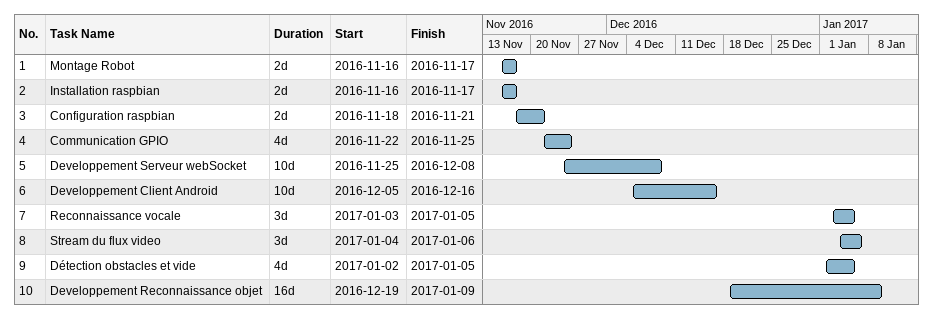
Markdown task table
| ID | Task | Duration | Start | Finish |
|---|---|---|---|---|
| 1 | Montage Robot | 2d | 2016-11-16 | 2016-11-17 |
| 2 | Installation raspbian | 2d | 2016-11-16 | 2016-11-17 |
| 3 | Configuration raspbian | 2d | 2016-11-18 | 2016-11-21 |
| 4 | Communication GPIO | 4d | 2016-11-22 | 2016-11-25 |
| 5 | Developpement Serveur webSocket | 10d | 2016-11-25 | 2016-12-08 |
| 6 | Developpement Client Android | 10d | 2016-12-05 | 2016-12-16 |
| 7 | Reconnaissance vocale | 3d | 2017-01-03 | 2017-01-05 |
| 8 | Stream du flux video | 3d | 2017-01-04 | 2017-01-06 |
| 9 | Détection obstacles et vide | 4d | 2017-01-02 | 2017-01-05 |
| 10 | Developpement Reconnaissance objet | 16d | 2016-12-19 | 2017-01-09 |
